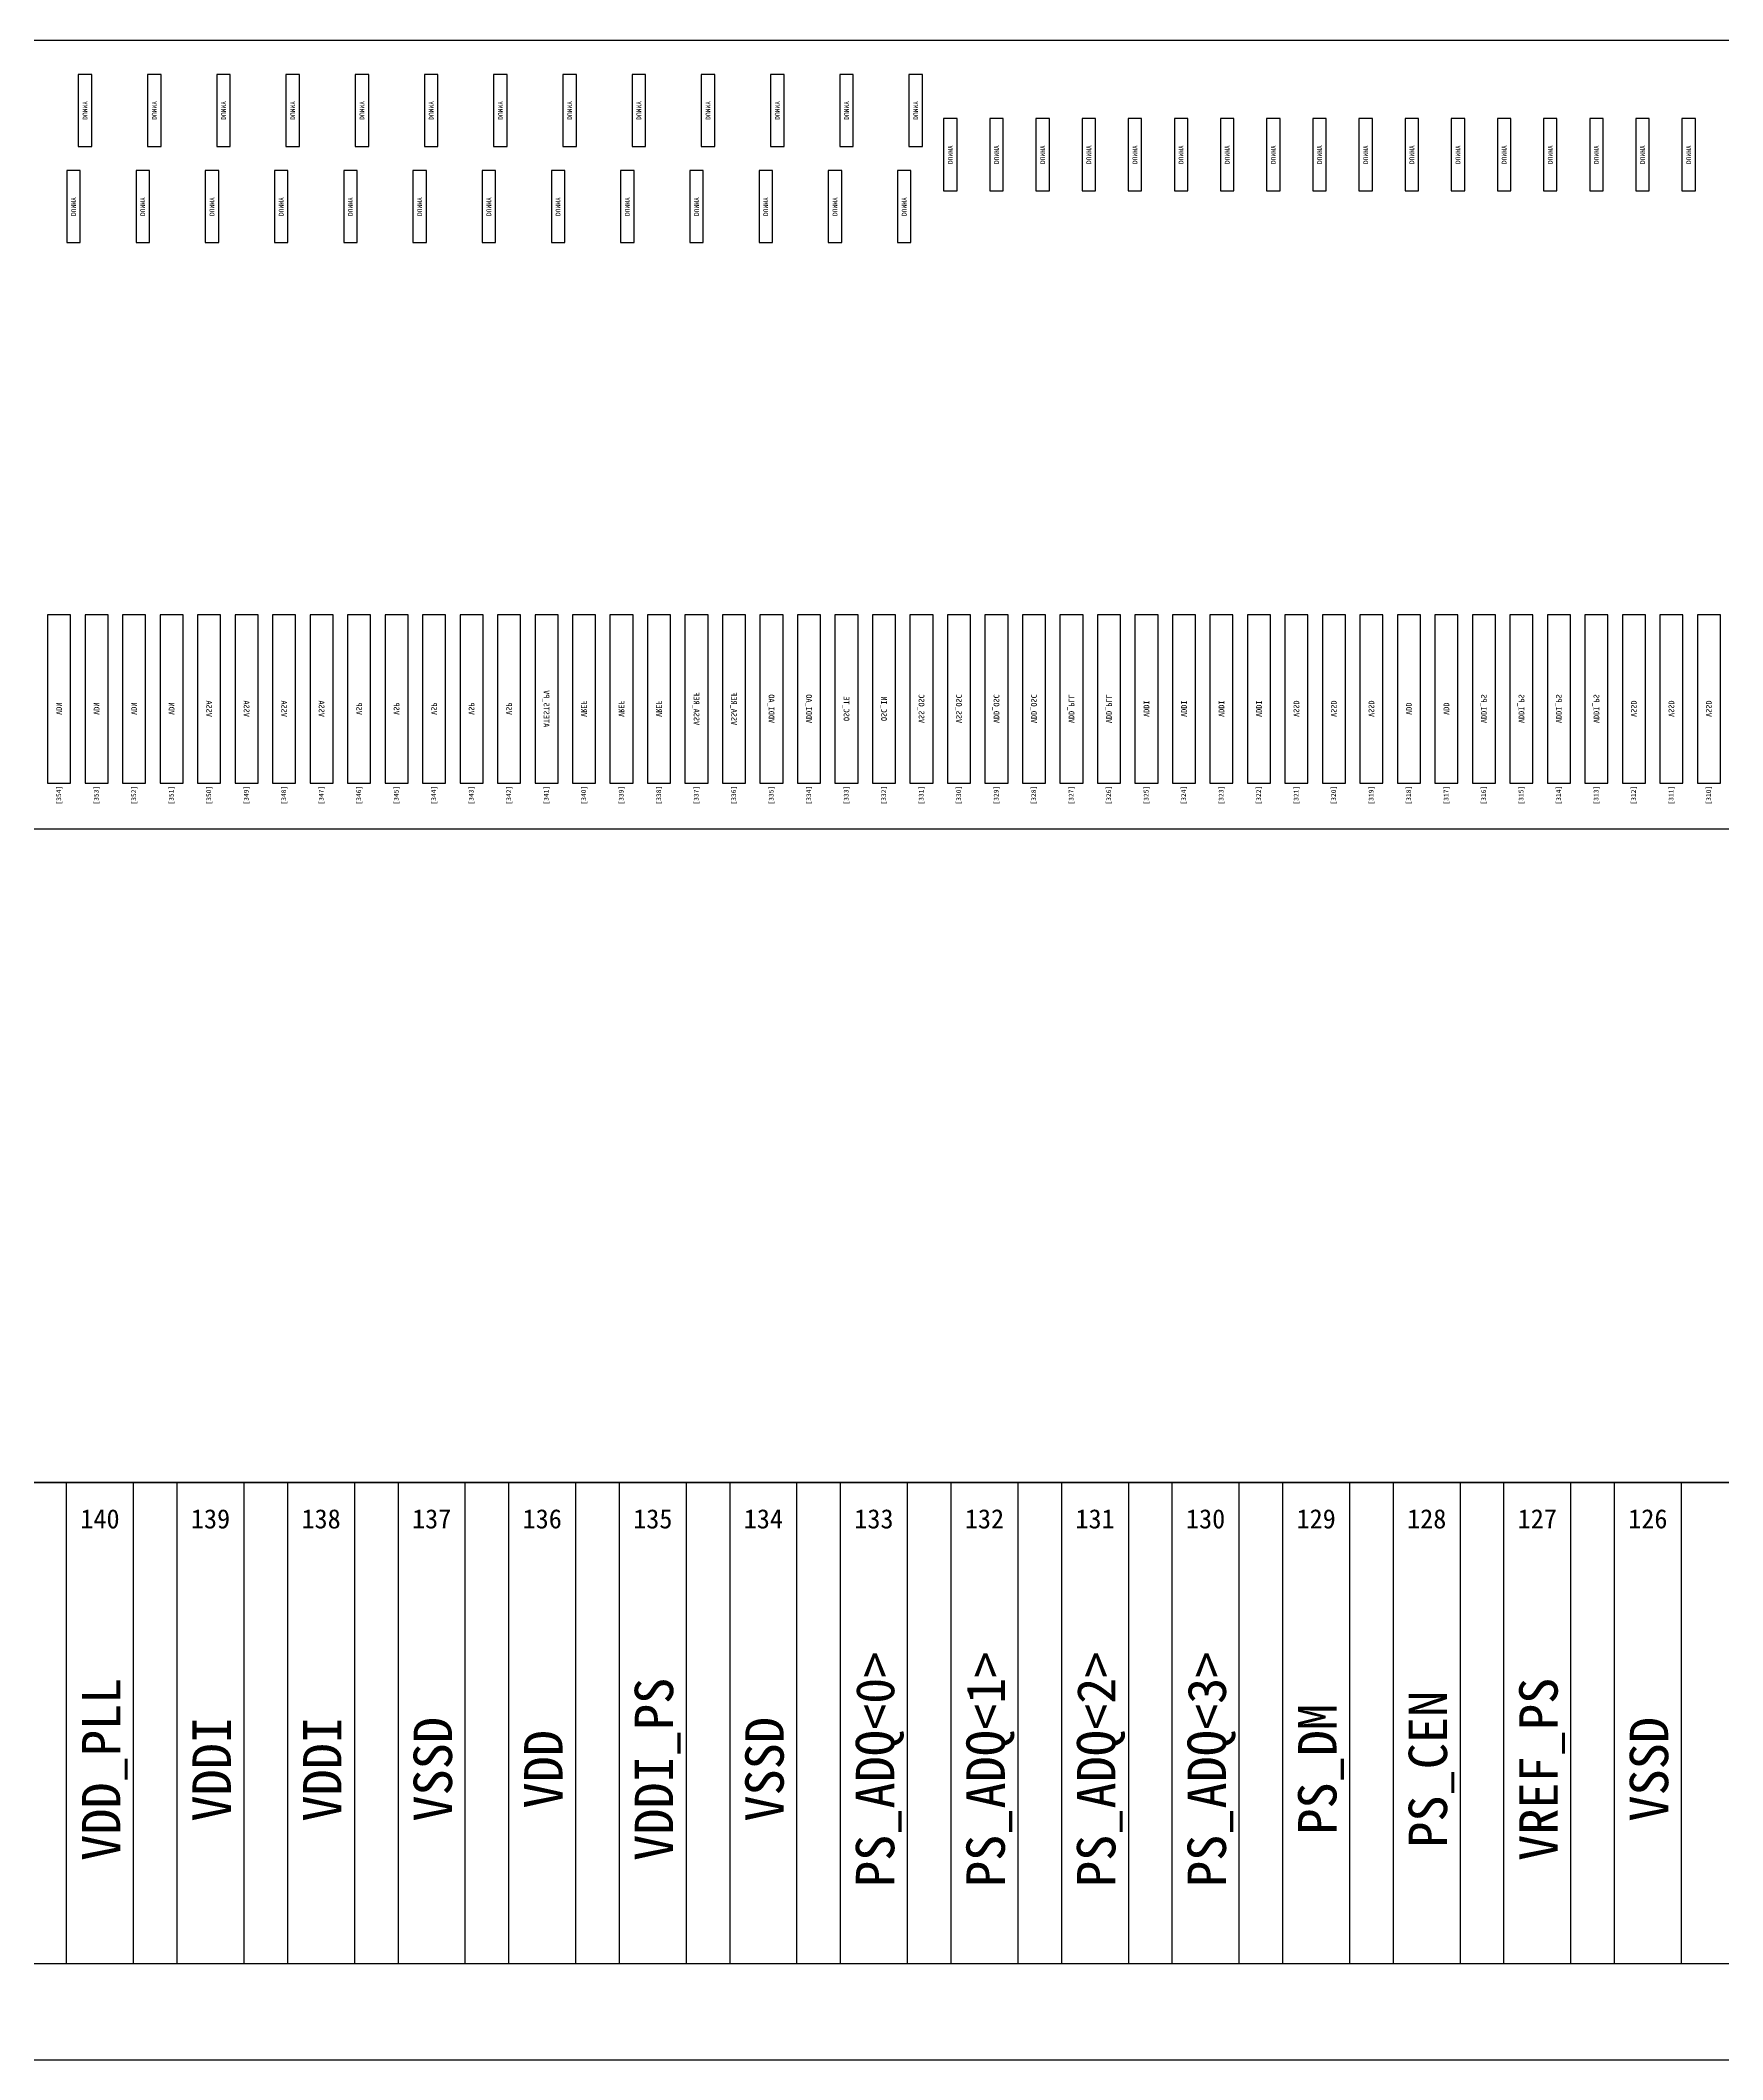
# Model space of a CAD drawing. Header units: millimetres. Extents: x 7349 to 7879, y -734 to -358.
# Drawn here: x 7449.307 to 7451.056, y -525.981 to -523.881 of the extents above; entities that cross this region are included whole.
import ezdxf
from ezdxf.enums import TextEntityAlignment as Align

# ---------------------------------------------------------------- set-up
doc = ezdxf.new("R2010")
doc.units = ezdxf.units.MM
doc.layers.add('FPC', color=42, linetype='Continuous')
doc.layers.add('标 注', color=3, linetype='Continuous')

# ---------------------------------------------------------------- blocks, each defined once
blk = doc.blocks.new('LCD')
at = {"color": 6}
blk.add_line((7370.5424, -538.5852), (7424.3824, -538.5852), dxfattribs=at)
for points in [[(7384.9624, -537.3052), (7409.9624, -537.3052), (7409.9624, -536.4852), (7384.9624, -536.4852)], [(7396.1174, -536.5955), (7396.1314, -536.5955), (7396.1314, -536.5205), (7396.1174, -536.5205)], [(7396.1174, -536.5955), (7396.1314, -536.5955), (7396.1314, -536.5205), (7396.1174, -536.5205)], [(7396.1894, -536.5955), (7396.2034, -536.5955), (7396.2034, -536.5205), (7396.1894, -536.5205)], [(7396.1894, -536.5955), (7396.2034, -536.5955), (7396.2034, -536.5205), (7396.1894, -536.5205)], [(7396.2614, -536.5955), (7396.2754, -536.5955), (7396.2754, -536.5205), (7396.2614, -536.5205)], [(7396.2614, -536.5955), (7396.2754, -536.5955), (7396.2754, -536.5205), (7396.2614, -536.5205)], [(7396.3334, -536.5955), (7396.3474, -536.5955), (7396.3474, -536.5205), (7396.3334, -536.5205)], [(7396.3334, -536.5955), (7396.3474, -536.5955), (7396.3474, -536.5205), (7396.3334, -536.5205)], [(7396.4054, -536.5955), (7396.4194, -536.5955), (7396.4194, -536.5205), (7396.4054, -536.5205)], [(7396.4054, -536.5955), (7396.4194, -536.5955), (7396.4194, -536.5205), (7396.4054, -536.5205)], [(7396.4774, -536.5955), (7396.4914, -536.5955), (7396.4914, -536.5205), (7396.4774, -536.5205)], [(7396.4774, -536.5955), (7396.4914, -536.5955), (7396.4914, -536.5205), (7396.4774, -536.5205)], [(7396.5494, -536.5955), (7396.5634, -536.5955), (7396.5634, -536.5205), (7396.5494, -536.5205)], [(7396.5494, -536.5955), (7396.5634, -536.5955), (7396.5634, -536.5205), (7396.5494, -536.5205)], [(7396.6214, -536.5955), (7396.6354, -536.5955), (7396.6354, -536.5205), (7396.6214, -536.5205)], [(7396.6214, -536.5955), (7396.6354, -536.5955), (7396.6354, -536.5205), (7396.6214, -536.5205)], [(7396.6934, -536.5955), (7396.7074, -536.5955), (7396.7074, -536.5205), (7396.6934, -536.5205)], [(7396.6934, -536.5955), (7396.7074, -536.5955), (7396.7074, -536.5205), (7396.6934, -536.5205)], [(7396.7654, -536.5955), (7396.7794, -536.5955), (7396.7794, -536.5205), (7396.7654, -536.5205)], [(7396.7654, -536.5955), (7396.7794, -536.5955), (7396.7794, -536.5205), (7396.7654, -536.5205)], [(7396.8374, -536.5955), (7396.8514, -536.5955), (7396.8514, -536.5205), (7396.8374, -536.5205)], [(7396.8374, -536.5955), (7396.8514, -536.5955), (7396.8514, -536.5205), (7396.8374, -536.5205)], [(7396.9094, -536.5955), (7396.9234, -536.5955), (7396.9234, -536.5205), (7396.9094, -536.5205)], [(7396.9094, -536.5955), (7396.9234, -536.5955), (7396.9234, -536.5205), (7396.9094, -536.5205)], [(7396.9814, -536.5955), (7396.9954, -536.5955), (7396.9954, -536.5205), (7396.9814, -536.5205)], [(7396.9814, -536.5955), (7396.9954, -536.5955), (7396.9954, -536.5205), (7396.9814, -536.5205)], [(7397.0174, -536.6415), (7397.0314, -536.6415), (7397.0314, -536.5665), (7397.0174, -536.5665)], [(7397.0174, -536.6415), (7397.0314, -536.6415), (7397.0314, -536.5665), (7397.0174, -536.5665)], [(7397.0654, -536.6415), (7397.0794, -536.6415), (7397.0794, -536.5665), (7397.0654, -536.5665)], [(7397.0654, -536.6415), (7397.0794, -536.6415), (7397.0794, -536.5665), (7397.0654, -536.5665)], [(7397.1134, -536.6415), (7397.1274, -536.6415), (7397.1274, -536.5665), (7397.1134, -536.5665)], [(7397.1134, -536.6415), (7397.1274, -536.6415), (7397.1274, -536.5665), (7397.1134, -536.5665)], [(7397.1614, -536.6415), (7397.1754, -536.6415), (7397.1754, -536.5665), (7397.1614, -536.5665)], [(7397.1614, -536.6415), (7397.1754, -536.6415), (7397.1754, -536.5665), (7397.1614, -536.5665)], [(7397.2094, -536.6415), (7397.2234, -536.6415), (7397.2234, -536.5665), (7397.2094, -536.5665)], [(7397.2094, -536.6415), (7397.2234, -536.6415), (7397.2234, -536.5665), (7397.2094, -536.5665)], [(7397.2574, -536.6415), (7397.2714, -536.6415), (7397.2714, -536.5665), (7397.2574, -536.5665)], [(7397.2574, -536.6415), (7397.2714, -536.6415), (7397.2714, -536.5665), (7397.2574, -536.5665)], [(7397.3054, -536.6415), (7397.3194, -536.6415), (7397.3194, -536.5665), (7397.3054, -536.5665)], [(7397.3054, -536.6415), (7397.3194, -536.6415), (7397.3194, -536.5665), (7397.3054, -536.5665)], [(7397.3534, -536.6415), (7397.3674, -536.6415), (7397.3674, -536.5665), (7397.3534, -536.5665)], [(7397.3534, -536.6415), (7397.3674, -536.6415), (7397.3674, -536.5665), (7397.3534, -536.5665)], [(7397.4014, -536.6415), (7397.4154, -536.6415), (7397.4154, -536.5665), (7397.4014, -536.5665)], [(7397.4014, -536.6415), (7397.4154, -536.6415), (7397.4154, -536.5665), (7397.4014, -536.5665)], [(7397.4494, -536.6415), (7397.4634, -536.6415), (7397.4634, -536.5665), (7397.4494, -536.5665)], [(7397.4494, -536.6415), (7397.4634, -536.6415), (7397.4634, -536.5665), (7397.4494, -536.5665)], [(7397.4974, -536.6415), (7397.5114, -536.6415), (7397.5114, -536.5665), (7397.4974, -536.5665)], [(7397.4974, -536.6415), (7397.5114, -536.6415), (7397.5114, -536.5665), (7397.4974, -536.5665)], [(7397.5454, -536.6415), (7397.5594, -536.6415), (7397.5594, -536.5665), (7397.5454, -536.5665)], [(7397.5454, -536.6415), (7397.5594, -536.6415), (7397.5594, -536.5665), (7397.5454, -536.5665)], [(7397.5934, -536.6415), (7397.6074, -536.6415), (7397.6074, -536.5665), (7397.5934, -536.5665)], [(7397.5934, -536.6415), (7397.6074, -536.6415), (7397.6074, -536.5665), (7397.5934, -536.5665)], [(7397.6414, -536.6415), (7397.6554, -536.6415), (7397.6554, -536.5665), (7397.6414, -536.5665)], [(7397.6414, -536.6415), (7397.6554, -536.6415), (7397.6554, -536.5665), (7397.6414, -536.5665)], [(7397.6894, -536.6415), (7397.7034, -536.6415), (7397.7034, -536.5665), (7397.6894, -536.5665)], [(7397.6894, -536.6415), (7397.7034, -536.6415), (7397.7034, -536.5665), (7397.6894, -536.5665)], [(7397.7374, -536.6415), (7397.7514, -536.6415), (7397.7514, -536.5665), (7397.7374, -536.5665)], [(7397.7374, -536.6415), (7397.7514, -536.6415), (7397.7514, -536.5665), (7397.7374, -536.5665)], [(7397.7854, -536.6415), (7397.7994, -536.6415), (7397.7994, -536.5665), (7397.7854, -536.5665)], [(7397.7854, -536.6415), (7397.7994, -536.6415), (7397.7994, -536.5665), (7397.7854, -536.5665)], [(7396.1054, -536.6955), (7396.1194, -536.6955), (7396.1194, -536.6205), (7396.1054, -536.6205)], [(7396.1054, -536.6955), (7396.1194, -536.6955), (7396.1194, -536.6205), (7396.1054, -536.6205)], [(7396.1774, -536.6955), (7396.1914, -536.6955), (7396.1914, -536.6205), (7396.1774, -536.6205)], [(7396.1774, -536.6955), (7396.1914, -536.6955), (7396.1914, -536.6205), (7396.1774, -536.6205)], [(7396.2494, -536.6955), (7396.2634, -536.6955), (7396.2634, -536.6205), (7396.2494, -536.6205)], [(7396.2494, -536.6955), (7396.2634, -536.6955), (7396.2634, -536.6205), (7396.2494, -536.6205)], [(7396.3214, -536.6955), (7396.3354, -536.6955), (7396.3354, -536.6205), (7396.3214, -536.6205)], [(7396.3214, -536.6955), (7396.3354, -536.6955), (7396.3354, -536.6205), (7396.3214, -536.6205)], [(7396.3934, -536.6955), (7396.4074, -536.6955), (7396.4074, -536.6205), (7396.3934, -536.6205)], [(7396.3934, -536.6955), (7396.4074, -536.6955), (7396.4074, -536.6205), (7396.3934, -536.6205)], [(7396.4654, -536.6955), (7396.4794, -536.6955), (7396.4794, -536.6205), (7396.4654, -536.6205)], [(7396.4654, -536.6955), (7396.4794, -536.6955), (7396.4794, -536.6205), (7396.4654, -536.6205)], [(7396.5374, -536.6955), (7396.5514, -536.6955), (7396.5514, -536.6205), (7396.5374, -536.6205)], [(7396.5374, -536.6955), (7396.5514, -536.6955), (7396.5514, -536.6205), (7396.5374, -536.6205)], [(7396.6094, -536.6955), (7396.6234, -536.6955), (7396.6234, -536.6205), (7396.6094, -536.6205)], [(7396.6094, -536.6955), (7396.6234, -536.6955), (7396.6234, -536.6205), (7396.6094, -536.6205)], [(7396.6814, -536.6955), (7396.6954, -536.6955), (7396.6954, -536.6205), (7396.6814, -536.6205)], [(7396.6814, -536.6955), (7396.6954, -536.6955), (7396.6954, -536.6205), (7396.6814, -536.6205)], [(7396.7534, -536.6955), (7396.7674, -536.6955), (7396.7674, -536.6205), (7396.7534, -536.6205)], [(7396.7534, -536.6955), (7396.7674, -536.6955), (7396.7674, -536.6205), (7396.7534, -536.6205)], [(7396.8254, -536.6955), (7396.8394, -536.6955), (7396.8394, -536.6205), (7396.8254, -536.6205)], [(7396.8254, -536.6955), (7396.8394, -536.6955), (7396.8394, -536.6205), (7396.8254, -536.6205)], [(7396.8974, -536.6955), (7396.9114, -536.6955), (7396.9114, -536.6205), (7396.8974, -536.6205)], [(7396.8974, -536.6955), (7396.9114, -536.6955), (7396.9114, -536.6205), (7396.8974, -536.6205)], [(7396.9694, -536.6955), (7396.9834, -536.6955), (7396.9834, -536.6205), (7396.9694, -536.6205)], [(7396.9694, -536.6955), (7396.9834, -536.6955), (7396.9834, -536.6205), (7396.9694, -536.6205)], [(7396.0854, -537.2577), (7396.1094, -537.2577), (7396.1094, -537.0827), (7396.0854, -537.0827)], [(7396.0854, -537.2577), (7396.1094, -537.2577), (7396.1094, -537.0827), (7396.0854, -537.0827)], [(7396.1244, -537.2577), (7396.1484, -537.2577), (7396.1484, -537.0827), (7396.1244, -537.0827)], [(7396.1244, -537.2577), (7396.1484, -537.2577), (7396.1484, -537.0827), (7396.1244, -537.0827)], [(7396.1634, -537.2577), (7396.1874, -537.2577), (7396.1874, -537.0827), (7396.1634, -537.0827)], [(7396.1634, -537.2577), (7396.1874, -537.2577), (7396.1874, -537.0827), (7396.1634, -537.0827)], [(7396.2024, -537.2577), (7396.2264, -537.2577), (7396.2264, -537.0827), (7396.2024, -537.0827)], [(7396.2024, -537.2577), (7396.2264, -537.2577), (7396.2264, -537.0827), (7396.2024, -537.0827)], [(7396.2414, -537.2577), (7396.2654, -537.2577), (7396.2654, -537.0827), (7396.2414, -537.0827)], [(7396.2414, -537.2577), (7396.2654, -537.2577), (7396.2654, -537.0827), (7396.2414, -537.0827)], [(7396.2804, -537.2577), (7396.3044, -537.2577), (7396.3044, -537.0827), (7396.2804, -537.0827)], [(7396.2804, -537.2577), (7396.3044, -537.2577), (7396.3044, -537.0827), (7396.2804, -537.0827)], [(7396.3194, -537.2577), (7396.3434, -537.2577), (7396.3434, -537.0827), (7396.3194, -537.0827)], [(7396.3194, -537.2577), (7396.3434, -537.2577), (7396.3434, -537.0827), (7396.3194, -537.0827)], [(7396.3584, -537.2577), (7396.3824, -537.2577), (7396.3824, -537.0827), (7396.3584, -537.0827)], [(7396.3584, -537.2577), (7396.3824, -537.2577), (7396.3824, -537.0827), (7396.3584, -537.0827)], [(7396.3974, -537.2577), (7396.4214, -537.2577), (7396.4214, -537.0827), (7396.3974, -537.0827)], [(7396.3974, -537.2577), (7396.4214, -537.2577), (7396.4214, -537.0827), (7396.3974, -537.0827)], [(7396.4364, -537.2577), (7396.4604, -537.2577), (7396.4604, -537.0827), (7396.4364, -537.0827)], [(7396.4364, -537.2577), (7396.4604, -537.2577), (7396.4604, -537.0827), (7396.4364, -537.0827)], [(7396.4754, -537.2577), (7396.4994, -537.2577), (7396.4994, -537.0827), (7396.4754, -537.0827)], [(7396.4754, -537.2577), (7396.4994, -537.2577), (7396.4994, -537.0827), (7396.4754, -537.0827)], [(7396.5144, -537.2577), (7396.5384, -537.2577), (7396.5384, -537.0827), (7396.5144, -537.0827)], [(7396.5144, -537.2577), (7396.5384, -537.2577), (7396.5384, -537.0827), (7396.5144, -537.0827)], [(7396.5534, -537.2577), (7396.5774, -537.2577), (7396.5774, -537.0827), (7396.5534, -537.0827)], [(7396.5534, -537.2577), (7396.5774, -537.2577), (7396.5774, -537.0827), (7396.5534, -537.0827)], [(7396.5924, -537.2577), (7396.6164, -537.2577), (7396.6164, -537.0827), (7396.5924, -537.0827)], [(7396.5924, -537.2577), (7396.6164, -537.2577), (7396.6164, -537.0827), (7396.5924, -537.0827)], [(7396.6314, -537.2577), (7396.6554, -537.2577), (7396.6554, -537.0827), (7396.6314, -537.0827)], [(7396.6314, -537.2577), (7396.6554, -537.2577), (7396.6554, -537.0827), (7396.6314, -537.0827)], [(7396.6704, -537.2577), (7396.6944, -537.2577), (7396.6944, -537.0827), (7396.6704, -537.0827)], [(7396.6704, -537.2577), (7396.6944, -537.2577), (7396.6944, -537.0827), (7396.6704, -537.0827)], [(7396.7094, -537.2577), (7396.7334, -537.2577), (7396.7334, -537.0827), (7396.7094, -537.0827)], [(7396.7094, -537.2577), (7396.7334, -537.2577), (7396.7334, -537.0827), (7396.7094, -537.0827)], [(7396.7484, -537.2577), (7396.7724, -537.2577), (7396.7724, -537.0827), (7396.7484, -537.0827)], [(7396.7484, -537.2577), (7396.7724, -537.2577), (7396.7724, -537.0827), (7396.7484, -537.0827)], [(7396.7874, -537.2577), (7396.8114, -537.2577), (7396.8114, -537.0827), (7396.7874, -537.0827)], [(7396.7874, -537.2577), (7396.8114, -537.2577), (7396.8114, -537.0827), (7396.7874, -537.0827)], [(7396.8264, -537.2577), (7396.8504, -537.2577), (7396.8504, -537.0827), (7396.8264, -537.0827)], [(7396.8264, -537.2577), (7396.8504, -537.2577), (7396.8504, -537.0827), (7396.8264, -537.0827)], [(7396.8654, -537.2577), (7396.8894, -537.2577), (7396.8894, -537.0827), (7396.8654, -537.0827)], [(7396.8654, -537.2577), (7396.8894, -537.2577), (7396.8894, -537.0827), (7396.8654, -537.0827)], [(7396.9044, -537.2577), (7396.9284, -537.2577), (7396.9284, -537.0827), (7396.9044, -537.0827)], [(7396.9044, -537.2577), (7396.9284, -537.2577), (7396.9284, -537.0827), (7396.9044, -537.0827)], [(7396.9434, -537.2577), (7396.9674, -537.2577), (7396.9674, -537.0827), (7396.9434, -537.0827)], [(7396.9434, -537.2577), (7396.9674, -537.2577), (7396.9674, -537.0827), (7396.9434, -537.0827)], [(7396.9824, -537.2577), (7397.0064, -537.2577), (7397.0064, -537.0827), (7396.9824, -537.0827)], [(7396.9824, -537.2577), (7397.0064, -537.2577), (7397.0064, -537.0827), (7396.9824, -537.0827)], [(7397.0214, -537.2577), (7397.0454, -537.2577), (7397.0454, -537.0827), (7397.0214, -537.0827)], [(7397.0214, -537.2577), (7397.0454, -537.2577), (7397.0454, -537.0827), (7397.0214, -537.0827)], [(7397.0604, -537.2577), (7397.0844, -537.2577), (7397.0844, -537.0827), (7397.0604, -537.0827)], [(7397.0604, -537.2577), (7397.0844, -537.2577), (7397.0844, -537.0827), (7397.0604, -537.0827)], [(7397.0994, -537.2577), (7397.1234, -537.2577), (7397.1234, -537.0827), (7397.0994, -537.0827)], [(7397.0994, -537.2577), (7397.1234, -537.2577), (7397.1234, -537.0827), (7397.0994, -537.0827)], [(7397.1384, -537.2577), (7397.1624, -537.2577), (7397.1624, -537.0827), (7397.1384, -537.0827)], [(7397.1384, -537.2577), (7397.1624, -537.2577), (7397.1624, -537.0827), (7397.1384, -537.0827)], [(7397.1774, -537.2577), (7397.2014, -537.2577), (7397.2014, -537.0827), (7397.1774, -537.0827)], [(7397.1774, -537.2577), (7397.2014, -537.2577), (7397.2014, -537.0827), (7397.1774, -537.0827)], [(7397.2164, -537.2577), (7397.2404, -537.2577), (7397.2404, -537.0827), (7397.2164, -537.0827)], [(7397.2164, -537.2577), (7397.2404, -537.2577), (7397.2404, -537.0827), (7397.2164, -537.0827)], [(7397.2554, -537.2577), (7397.2794, -537.2577), (7397.2794, -537.0827), (7397.2554, -537.0827)], [(7397.2554, -537.2577), (7397.2794, -537.2577), (7397.2794, -537.0827), (7397.2554, -537.0827)], [(7397.2944, -537.2577), (7397.3184, -537.2577), (7397.3184, -537.0827), (7397.2944, -537.0827)], [(7397.2944, -537.2577), (7397.3184, -537.2577), (7397.3184, -537.0827), (7397.2944, -537.0827)], [(7397.3334, -537.2577), (7397.3574, -537.2577), (7397.3574, -537.0827), (7397.3334, -537.0827)], [(7397.3334, -537.2577), (7397.3574, -537.2577), (7397.3574, -537.0827), (7397.3334, -537.0827)], [(7397.3724, -537.2577), (7397.3964, -537.2577), (7397.3964, -537.0827), (7397.3724, -537.0827)], [(7397.3724, -537.2577), (7397.3964, -537.2577), (7397.3964, -537.0827), (7397.3724, -537.0827)], [(7397.4114, -537.2577), (7397.4354, -537.2577), (7397.4354, -537.0827), (7397.4114, -537.0827)], [(7397.4114, -537.2577), (7397.4354, -537.2577), (7397.4354, -537.0827), (7397.4114, -537.0827)], [(7397.4504, -537.2577), (7397.4744, -537.2577), (7397.4744, -537.0827), (7397.4504, -537.0827)], [(7397.4504, -537.2577), (7397.4744, -537.2577), (7397.4744, -537.0827), (7397.4504, -537.0827)], [(7397.4894, -537.2577), (7397.5134, -537.2577), (7397.5134, -537.0827), (7397.4894, -537.0827)], [(7397.4894, -537.2577), (7397.5134, -537.2577), (7397.5134, -537.0827), (7397.4894, -537.0827)], [(7397.5284, -537.2577), (7397.5524, -537.2577), (7397.5524, -537.0827), (7397.5284, -537.0827)], [(7397.5284, -537.2577), (7397.5524, -537.2577), (7397.5524, -537.0827), (7397.5284, -537.0827)], [(7397.5674, -537.2577), (7397.5914, -537.2577), (7397.5914, -537.0827), (7397.5674, -537.0827)], [(7397.5674, -537.2577), (7397.5914, -537.2577), (7397.5914, -537.0827), (7397.5674, -537.0827)], [(7397.6064, -537.2577), (7397.6304, -537.2577), (7397.6304, -537.0827), (7397.6064, -537.0827)], [(7397.6064, -537.2577), (7397.6304, -537.2577), (7397.6304, -537.0827), (7397.6064, -537.0827)], [(7397.6454, -537.2577), (7397.6694, -537.2577), (7397.6694, -537.0827), (7397.6454, -537.0827)], [(7397.6454, -537.2577), (7397.6694, -537.2577), (7397.6694, -537.0827), (7397.6454, -537.0827)], [(7397.6844, -537.2577), (7397.7084, -537.2577), (7397.7084, -537.0827), (7397.6844, -537.0827)], [(7397.6844, -537.2577), (7397.7084, -537.2577), (7397.7084, -537.0827), (7397.6844, -537.0827)], [(7397.7234, -537.2577), (7397.7474, -537.2577), (7397.7474, -537.0827), (7397.7234, -537.0827)], [(7397.7234, -537.2577), (7397.7474, -537.2577), (7397.7474, -537.0827), (7397.7234, -537.0827)], [(7397.7624, -537.2577), (7397.7864, -537.2577), (7397.7864, -537.0827), (7397.7624, -537.0827)], [(7397.7624, -537.2577), (7397.7864, -537.2577), (7397.7864, -537.0827), (7397.7624, -537.0827)], [(7397.8014, -537.2577), (7397.8254, -537.2577), (7397.8254, -537.0827), (7397.8014, -537.0827)], [(7397.8014, -537.2577), (7397.8254, -537.2577), (7397.8254, -537.0827), (7397.8014, -537.0827)], [(7382.0249, -538.4852), (7412.8999, -538.4852), (7412.8999, -537.9852), (7382.0249, -537.9852)], [(7396.1049, -538.4852), (7396.1749, -538.4852), (7396.1749, -537.9852), (7396.1049, -537.9852)], [(7396.2199, -538.4852), (7396.2899, -538.4852), (7396.2899, -537.9852), (7396.2199, -537.9852)], [(7396.3349, -538.4852), (7396.4049, -538.4852), (7396.4049, -537.9852), (7396.3349, -537.9852)], [(7396.4499, -538.4852), (7396.5199, -538.4852), (7396.5199, -537.9852), (7396.4499, -537.9852)], [(7396.5649, -538.4852), (7396.6349, -538.4852), (7396.6349, -537.9852), (7396.5649, -537.9852)], [(7396.6799, -538.4852), (7396.7499, -538.4852), (7396.7499, -537.9852), (7396.6799, -537.9852)], [(7396.7949, -538.4852), (7396.8649, -538.4852), (7396.8649, -537.9852), (7396.7949, -537.9852)], [(7396.9099, -538.4852), (7396.9799, -538.4852), (7396.9799, -537.9852), (7396.9099, -537.9852)], [(7397.0249, -538.4852), (7397.0949, -538.4852), (7397.0949, -537.9852), (7397.0249, -537.9852)], [(7397.1399, -538.4852), (7397.2099, -538.4852), (7397.2099, -537.9852), (7397.1399, -537.9852)], [(7397.2549, -538.4852), (7397.3249, -538.4852), (7397.3249, -537.9852), (7397.2549, -537.9852)], [(7397.3699, -538.4852), (7397.4399, -538.4852), (7397.4399, -537.9852), (7397.3699, -537.9852)], [(7397.4849, -538.4852), (7397.5549, -538.4852), (7397.5549, -537.9852), (7397.4849, -537.9852)], [(7397.5999, -538.4852), (7397.6699, -538.4852), (7397.6699, -537.9852), (7397.5999, -537.9852)], [(7397.7149, -538.4852), (7397.7849, -538.4852), (7397.7849, -537.9852), (7397.7149, -537.9852)]]:
    blk.add_lwpolyline(points, close=True, dxfattribs=at)
at = {"color": 6, "text_generation_flag": 4}
for s, height, p in [('DUMMY', 0.005, (7396.1244, -536.558)), ('DUMMY', 0.005, (7396.1964, -536.558)), ('DUMMY', 0.005, (7396.2684, -536.558)), ('DUMMY', 0.005, (7396.3404, -536.558)), ('DUMMY', 0.005, (7396.4124, -536.558)), ('DUMMY', 0.005, (7396.4844, -536.558)), ('DUMMY', 0.005, (7396.5564, -536.558)), ('DUMMY', 0.005, (7396.6284, -536.558)), ('DUMMY', 0.005, (7396.7004, -536.558)), ('DUMMY', 0.005, (7396.7724, -536.558)), ('DUMMY', 0.005, (7396.8444, -536.558)), ('DUMMY', 0.005, (7396.9164, -536.558)), ('DUMMY', 0.005, (7396.9884, -536.558)), ('DUMMY', 0.005, (7397.0244, -536.604)), ('DUMMY', 0.005, (7397.0724, -536.604)), ('DUMMY', 0.005, (7397.1204, -536.604)), ('DUMMY', 0.005, (7397.1684, -536.604)), ('DUMMY', 0.005, (7397.2164, -536.604)), ('DUMMY', 0.005, (7397.2644, -536.604)), ('DUMMY', 0.005, (7397.3124, -536.604)), ('DUMMY', 0.005, (7397.3604, -536.604)), ('DUMMY', 0.005, (7397.4084, -536.604)), ('DUMMY', 0.005, (7397.4564, -536.604)), ('DUMMY', 0.005, (7397.5044, -536.604)), ('DUMMY', 0.005, (7397.5524, -536.604)), ('DUMMY', 0.005, (7397.6004, -536.604)), ('DUMMY', 0.005, (7397.6484, -536.604)), ('DUMMY', 0.005, (7397.6964, -536.604)), ('DUMMY', 0.005, (7397.7444, -536.604)), ('DUMMY', 0.005, (7397.7924, -536.604)), ('DUMMY', 0.005, (7396.1124, -536.658)), ('DUMMY', 0.005, (7396.1844, -536.658)), ('DUMMY', 0.005, (7396.2564, -536.658)), ('DUMMY', 0.005, (7396.3284, -536.658)), ('DUMMY', 0.005, (7396.4004, -536.658)), ('DUMMY', 0.005, (7396.4724, -536.658)), ('DUMMY', 0.005, (7396.5444, -536.658)), ('DUMMY', 0.005, (7396.6164, -536.658)), ('DUMMY', 0.005, (7396.6884, -536.658)), ('DUMMY', 0.005, (7396.7604, -536.658)), ('DUMMY', 0.005, (7396.8324, -536.658)), ('DUMMY', 0.005, (7396.9044, -536.658)), ('DUMMY', 0.005, (7396.9764, -536.658)), ('VDN', 0.006, (7396.0974, -537.1802)), ('VDN', 0.006, (7396.1364, -537.1802)), ('VDN', 0.006, (7396.1754, -537.1802)), ('VDN', 0.006, (7396.2144, -537.1802)), ('VSSA', 0.006, (7396.2534, -537.1802)), ('VSSA', 0.006, (7396.2924, -537.1802)), ('VSSA', 0.006, (7396.3314, -537.1802)), ('VSSA', 0.006, (7396.3704, -537.1802)), ('VSP', 0.006, (7396.4094, -537.1802)), ('VSP', 0.006, (7396.4484, -537.1802)), ('VSP', 0.006, (7396.4874, -537.1802)), ('VSP', 0.006, (7396.5264, -537.1802)), ('VSP', 0.006, (7396.5654, -537.1802)), ('ATEST5_PV', 0.006, (7396.6044, -537.1802)), ('VREF', 0.006, (7396.6434, -537.1802)), ('VREF', 0.006, (7396.6824, -537.1802)), ('VREF', 0.006, (7396.7214, -537.1802)), ('VSSA_REF', 0.006, (7396.7604, -537.1802)), ('VSSA_REF', 0.006, (7396.7994, -537.1802)), ('VDDI_AO', 0.006, (7396.8384, -537.1802)), ('VDDI_AO', 0.006, (7396.8774, -537.1802)), ('OSC_TE', 0.006, (7396.9164, -537.1802)), ('OSC_IN', 0.006, (7396.9554, -537.1802)), ('VSS_OSC', 0.006, (7396.9944, -537.1802)), ('VSS_OSC', 0.006, (7397.0334, -537.1802)), ('VDD_OSC', 0.006, (7397.0724, -537.1802)), ('VDD_OSC', 0.006, (7397.1114, -537.1802)), ('VDD_PLL', 0.006, (7397.1504, -537.1802)), ('VDD_PLL', 0.006, (7397.1894, -537.1802)), ('VDDI', 0.006, (7397.2284, -537.1802)), ('VDDI', 0.006, (7397.2674, -537.1802)), ('VDDI', 0.006, (7397.3064, -537.1802)), ('VDDI', 0.006, (7397.3454, -537.1802)), ('VSSD', 0.006, (7397.3844, -537.1802)), ('VSSD', 0.006, (7397.4234, -537.1802)), ('VSSD', 0.006, (7397.4624, -537.1802)), ('VDD', 0.006, (7397.5014, -537.1802)), ('VDD', 0.006, (7397.5404, -537.1802)), ('VDDI_PS', 0.006, (7397.5794, -537.1802)), ('VDDI_PS', 0.006, (7397.6184, -537.1802)), ('VDDI_PS', 0.006, (7397.6574, -537.1802)), ('VDDI_PS', 0.006, (7397.6964, -537.1802)), ('VSSD', 0.006, (7397.7354, -537.1802)), ('VSSD', 0.006, (7397.7744, -537.1802)), ('VSSD', 0.006, (7397.8134, -537.1802))]:
    blk.add_text(s, height=height, rotation=90, dxfattribs=at).set_placement(p, align=Align.MIDDLE_CENTER)
at = {"color": 6}
for s, height, p in [('[354]', 0.005, (7396.097, -537.2701)), ('[353]', 0.005, (7396.136, -537.2701)), ('[352]', 0.005, (7396.175, -537.2701)), ('[351]', 0.005, (7396.214, -537.2701)), ('[350]', 0.005, (7396.253, -537.2701)), ('[349]', 0.005, (7396.292, -537.2701)), ('[348]', 0.005, (7396.331, -537.2701)), ('[347]', 0.005, (7396.37, -537.2701)), ('[346]', 0.005, (7396.409, -537.2701)), ('[345]', 0.005, (7396.448, -537.2701)), ('[344]', 0.005, (7396.487, -537.2701)), ('[343]', 0.005, (7396.526, -537.2701)), ('[342]', 0.005, (7396.565, -537.2701)), ('[341]', 0.005, (7396.604, -537.2701)), ('[340]', 0.005, (7396.643, -537.2701)), ('[339]', 0.005, (7396.682, -537.2701)), ('[338]', 0.005, (7396.721, -537.2701)), ('[337]', 0.005, (7396.76, -537.2701)), ('[336]', 0.005, (7396.799, -537.2701)), ('[335]', 0.005, (7396.838, -537.2701)), ('[334]', 0.005, (7396.877, -537.2701)), ('[333]', 0.005, (7396.916, -537.2701)), ('[332]', 0.005, (7396.955, -537.2701)), ('[331]', 0.005, (7396.994, -537.2701)), ('[330]', 0.005, (7397.033, -537.2701)), ('[329]', 0.005, (7397.072, -537.2701)), ('[328]', 0.005, (7397.111, -537.2701)), ('[327]', 0.005, (7397.15, -537.2701)), ('[326]', 0.005, (7397.189, -537.2701)), ('[325]', 0.005, (7397.228, -537.2701)), ('[324]', 0.005, (7397.267, -537.2701)), ('[323]', 0.005, (7397.306, -537.2701)), ('[322]', 0.005, (7397.345, -537.2701)), ('[321]', 0.005, (7397.384, -537.2701)), ('[320]', 0.005, (7397.423, -537.2701)), ('[319]', 0.005, (7397.462, -537.2701)), ('[318]', 0.005, (7397.501, -537.2701)), ('[317]', 0.005, (7397.54, -537.2701)), ('[316]', 0.005, (7397.579, -537.2701)), ('[315]', 0.005, (7397.618, -537.2701)), ('[314]', 0.005, (7397.657, -537.2701)), ('[313]', 0.005, (7397.696, -537.2701)), ('[312]', 0.005, (7397.735, -537.2701)), ('[311]', 0.005, (7397.774, -537.2701)), ('[310]', 0.005, (7397.813, -537.2701)), ('PS_ADQ<0>', 0.04, (7396.9461, -538.2832)), ('PS_ADQ<1>', 0.04, (7397.0611, -538.2832)), ('PS_ADQ<2>', 0.04, (7397.1761, -538.2832)), ('PS_ADQ<3>', 0.04, (7397.2911, -538.2832)), ('VDD_PLL', 0.04, (7396.1411, -538.2832)), ('VDDI_PS', 0.04, (7396.7161, -538.2832)), ('PS_CEN', 0.04, (7397.5211, -538.2832)), ('VREF_PS', 0.04, (7397.6361, -538.2832)), ('PS_DM', 0.04, (7397.4061, -538.2832)), ('VDDI', 0.04, (7396.2561, -538.2832)), ('VDDI', 0.04, (7396.3711, -538.2832)), ('VSSD', 0.04, (7396.4861, -538.2832)), ('VDD', 0.04, (7396.6011, -538.2832)), ('VSSD', 0.04, (7396.8311, -538.2832)), ('VSSD', 0.04, (7397.7511, -538.2832))]:
    blk.add_text(s, height=height, rotation=90, dxfattribs=at).set_placement(p, align=Align.MIDDLE_CENTER)
for s, p in [('140', (7396.1399, -538.0227)), ('139', (7396.2549, -538.0227)), ('138', (7396.3699, -538.0227)), ('137', (7396.4849, -538.0227)), ('136', (7396.5999, -538.0227)), ('135', (7396.7149, -538.0227)), ('134', (7396.8299, -538.0227)), ('133', (7396.9449, -538.0227)), ('132', (7397.0599, -538.0227)), ('131', (7397.1749, -538.0227)), ('130', (7397.2899, -538.0227)), ('129', (7397.4049, -538.0227)), ('128', (7397.5199, -538.0227)), ('127', (7397.6349, -538.0227)), ('126', (7397.7499, -538.0227))]:
    blk.add_text(s, height=0.02, dxfattribs=at).set_placement(p, align=Align.MIDDLE_CENTER)

msp = doc.modelspace()

# ---------------------------------------------------------------- linework, layer by layer
at = {"color": 6}
for points in [[(7435.2537, -525.8812), (7466.1287, -525.8812), (7466.1287, -525.3812), (7435.2537, -525.3812)], [(7449.3337, -525.8812), (7449.4037, -525.8812), (7449.4037, -525.3812), (7449.3337, -525.3812)], [(7449.4487, -525.8812), (7449.5187, -525.8812), (7449.5187, -525.3812), (7449.4487, -525.3812)], [(7449.5637, -525.8812), (7449.6337, -525.8812), (7449.6337, -525.3812), (7449.5637, -525.3812)], [(7449.6787, -525.8812), (7449.7487, -525.8812), (7449.7487, -525.3812), (7449.6787, -525.3812)], [(7449.7937, -525.8812), (7449.8637, -525.8812), (7449.8637, -525.3812), (7449.7937, -525.3812)], [(7449.9087, -525.8812), (7449.9787, -525.8812), (7449.9787, -525.3812), (7449.9087, -525.3812)], [(7450.0237, -525.8812), (7450.0937, -525.8812), (7450.0937, -525.3812), (7450.0237, -525.3812)], [(7450.1387, -525.8812), (7450.2087, -525.8812), (7450.2087, -525.3812), (7450.1387, -525.3812)], [(7450.2537, -525.8812), (7450.3237, -525.8812), (7450.3237, -525.3812), (7450.2537, -525.3812)], [(7450.3687, -525.8812), (7450.4387, -525.8812), (7450.4387, -525.3812), (7450.3687, -525.3812)], [(7450.4837, -525.8812), (7450.5537, -525.8812), (7450.5537, -525.3812), (7450.4837, -525.3812)], [(7450.5987, -525.8812), (7450.6687, -525.8812), (7450.6687, -525.3812), (7450.5987, -525.3812)], [(7450.7137, -525.8812), (7450.7837, -525.8812), (7450.7837, -525.3812), (7450.7137, -525.3812)], [(7450.8287, -525.8812), (7450.8987, -525.8812), (7450.8987, -525.3812), (7450.8287, -525.3812)], [(7450.9437, -525.8812), (7451.0137, -525.8812), (7451.0137, -525.3812), (7450.9437, -525.3812)]]:
    msp.add_lwpolyline(points, close=True, dxfattribs=at)
at = {"layer": 'FPC', "color": 30}
msp.add_line((7434.8562, -525.3812), (7466.5262, -525.3812), dxfattribs=at)

# ---------------------------------------------------------------- block references
at = {"layer": '标 注', "color": 7}
msp.add_blockref('LCD', (53.2288, 12.6039), dxfattribs=at)

# ---------------------------------------------------------------- texts
at = {"color": 6}
for s, p in [('140', (7449.3687, -525.4188)), ('139', (7449.4837, -525.4188)), ('138', (7449.5987, -525.4188)), ('137', (7449.7137, -525.4188)), ('136', (7449.8287, -525.4188)), ('135', (7449.9437, -525.4188)), ('134', (7450.0587, -525.4188)), ('133', (7450.1737, -525.4188)), ('132', (7450.2887, -525.4188)), ('131', (7450.4037, -525.4188)), ('130', (7450.5187, -525.4188)), ('129', (7450.6337, -525.4188)), ('128', (7450.7487, -525.4188)), ('127', (7450.8637, -525.4188)), ('126', (7450.9787, -525.4188))]:
    msp.add_text(s, height=0.02, dxfattribs=at).set_placement(p, align=Align.MIDDLE_CENTER)
for s, p in [('PS_ADQ<0>', (7450.1749, -525.6793)), ('PS_ADQ<1>', (7450.2899, -525.6793)), ('PS_ADQ<2>', (7450.4049, -525.6793)), ('PS_ADQ<3>', (7450.5199, -525.6793)), ('VDD_PLL', (7449.3699, -525.6793)), ('VDDI_PS', (7449.9449, -525.6793)), ('VREF_PS', (7450.8649, -525.6793)), ('PS_CEN', (7450.7499, -525.6793)), ('VDDI', (7449.4849, -525.6793)), ('VDDI', (7449.5999, -525.6793)), ('VSSD', (7449.7149, -525.6793)), ('VSSD', (7450.0599, -525.6793)), ('PS_DM', (7450.6349, -525.6793)), ('VSSD', (7450.9799, -525.6793)), ('VDD', (7449.8299, -525.6793))]:
    msp.add_text(s, height=0.04, rotation=90, dxfattribs=at).set_placement(p, align=Align.MIDDLE_CENTER)

doc.saveas('drawing.dxf')
